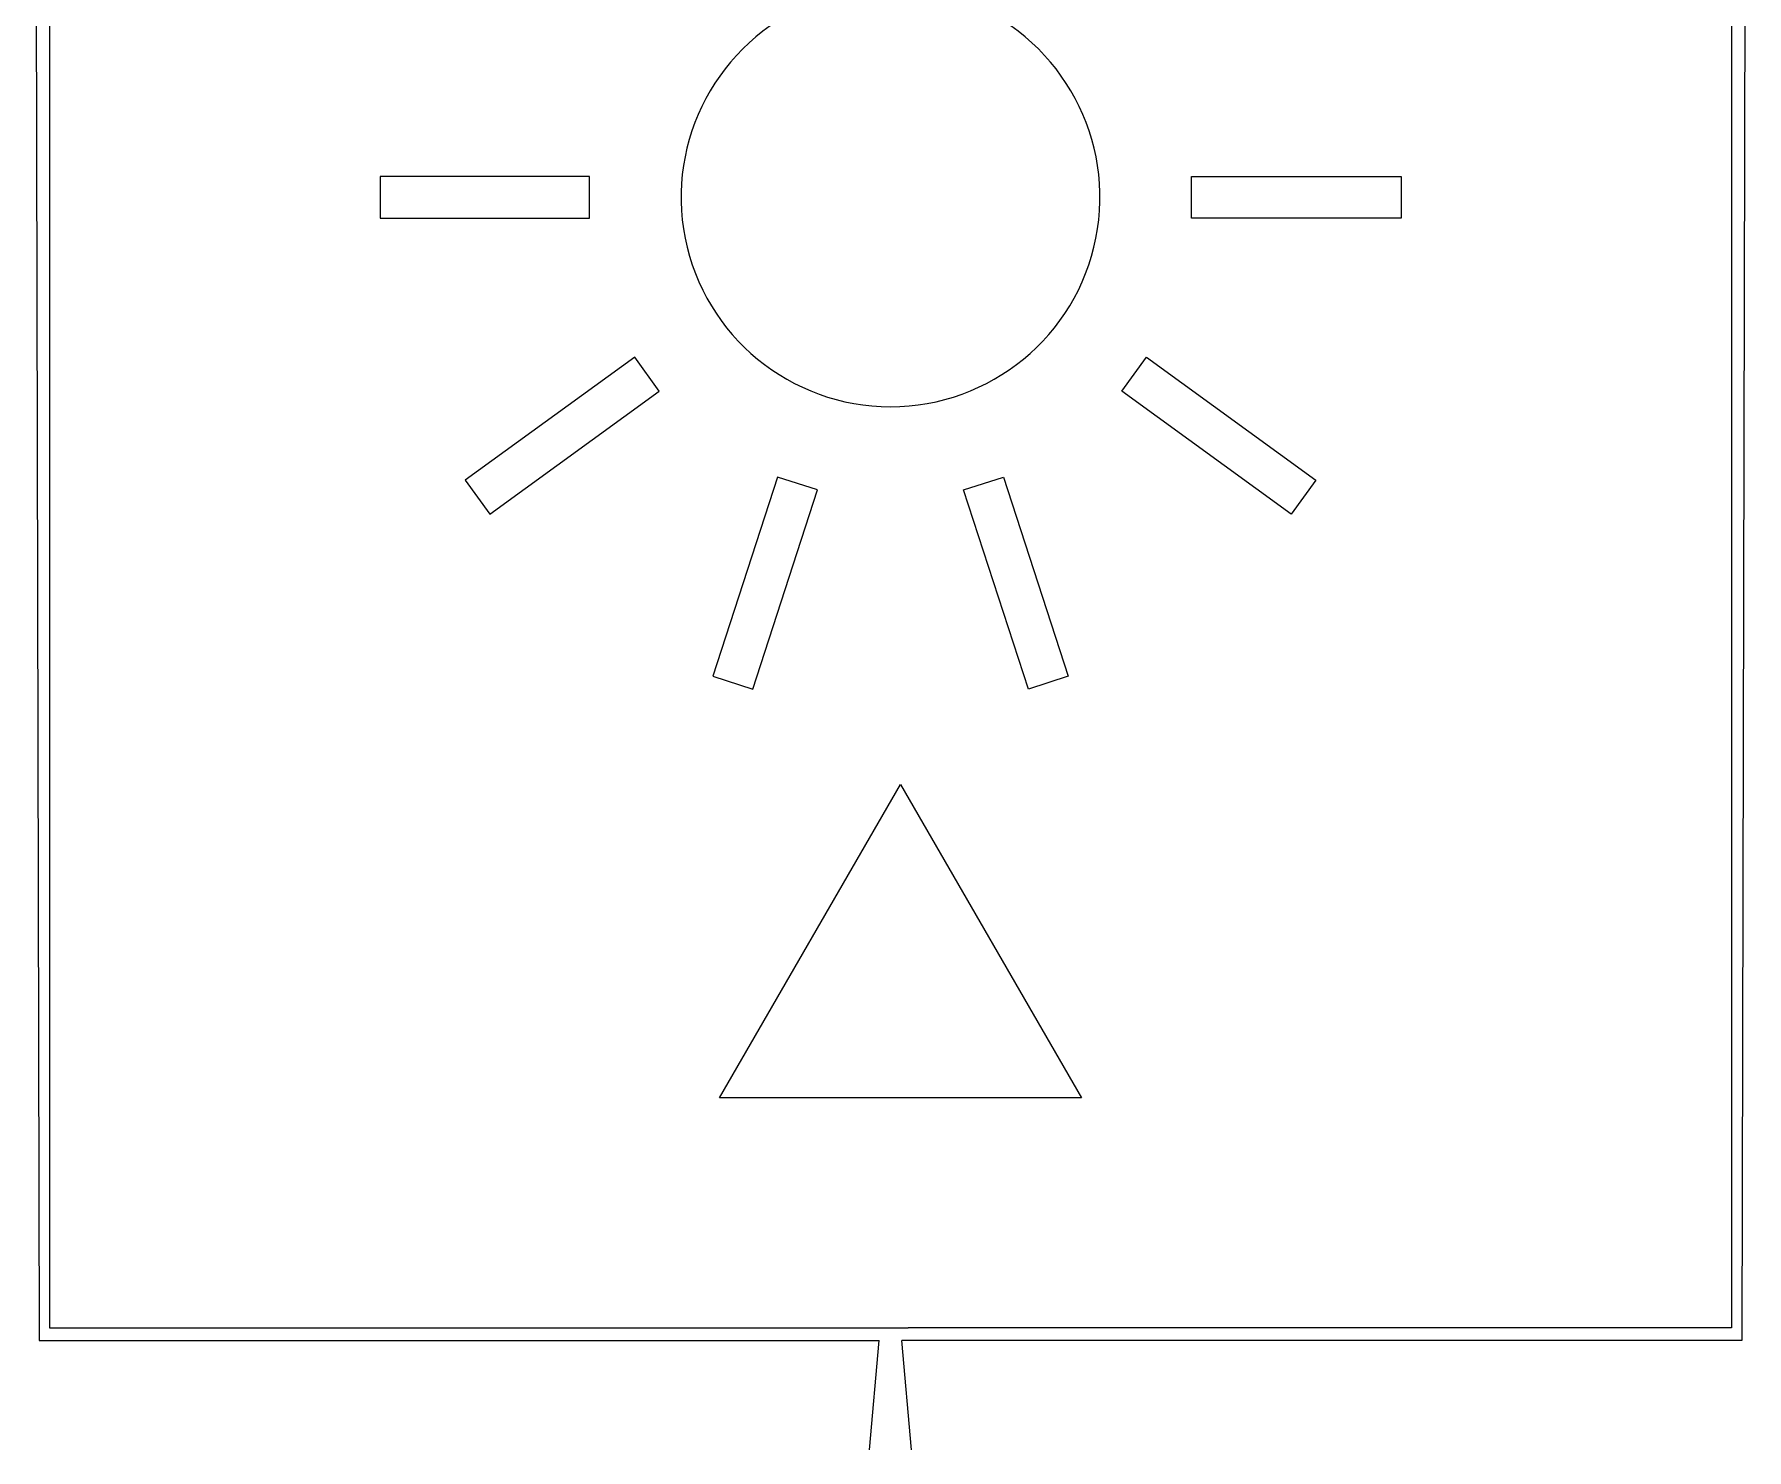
# Model space of a CAD drawing. Header units: millimetres. Extents: x 2102 to 86502, y 1818 to 64568.
# Drawn here: x 67578 to 73709, y 38044 to 43113 of the extents above; entities that cross this region are included whole.
import ezdxf

# ---------------------------------------------------------------- set-up
doc = ezdxf.new("R2010")
doc.units = ezdxf.units.MM
doc.layers.add('Layer-2', color=3, linetype='Continuous')

msp = doc.modelspace()

# ---------------------------------------------------------------- linework, layer by layer
at = {"layer": 'Layer-2'}
for p, q in [((67577.6, 46181.7), (67595.4, 38435.4)), ((73709.1, 46181.7), (73691.4, 38435.4)), ((67632, 46117.3), (67632, 38480.8)), ((73654.8, 46117.3), (73654.8, 38480.8)), ((69565.8, 42604.4), (68815.8, 42604.4)), ((68815.8, 42604.4), (68815.8, 42454.4)), ((69565.8, 42454.4), (69565.8, 42604.4)), ((71721.3, 42454.4), (71721.3, 42604.4)), ((71721.3, 42604.4), (72471.3, 42604.4)), ((72471.3, 42604.4), (72471.3, 42454.4)), ((68815.8, 42454.4), (69565.8, 42454.4)), ((72471.3, 42454.4), (71721.3, 42454.4)), ((69727.5, 41956.6), (69120.8, 41515.7)), ((69815.7, 41835.2), (69727.5, 41956.6)), ((71471.3, 41835.2), (71559.5, 41956.6)), ((71559.5, 41956.6), (72166.3, 41515.7)), ((69208.9, 41394.4), (69815.7, 41835.2)), ((72078.1, 41394.4), (71471.3, 41835.2)), ((69120.8, 41515.7), (69208.9, 41394.4)), ((70239.1, 41527.5), (70007.4, 40814.2)), ((70381.8, 41481.2), (70239.1, 41527.5)), ((70905.2, 41481.2), (71047.9, 41527.5)), ((71047.9, 41527.5), (71279.6, 40814.2)), ((72166.3, 41515.7), (72078.1, 41394.4)), ((70150, 40767.9), (70381.8, 41481.2)), ((71137, 40767.9), (70905.2, 41481.2)), ((70007.4, 40814.2), (70150, 40767.9)), ((71279.6, 40814.2), (71137, 40767.9)), ((70031.3, 39303.9), (70679, 40425.8)), ((70679, 40425.8), (71326.7, 39303.9)), ((71326.7, 39303.9), (70031.3, 39303.9)), ((67632, 38480.8), (70706.3, 38480.8)), ((73654.8, 38480.8), (70706.3, 38480.8)), ((67595.4, 38435.4), (70603.1, 38435.4)), ((70568.4, 38043.5), (70603.1, 38435.4)), ((73691.4, 38435.4), (70683.6, 38435.4)), ((70718.4, 38043.5), (70683.6, 38435.4))]:
    msp.add_line(p, q, dxfattribs=at)
msp.add_arc((70643.5, 42529.4), 750, 112.48715, 67.50991, dxfattribs=at)

doc.saveas('drawing.dxf')
